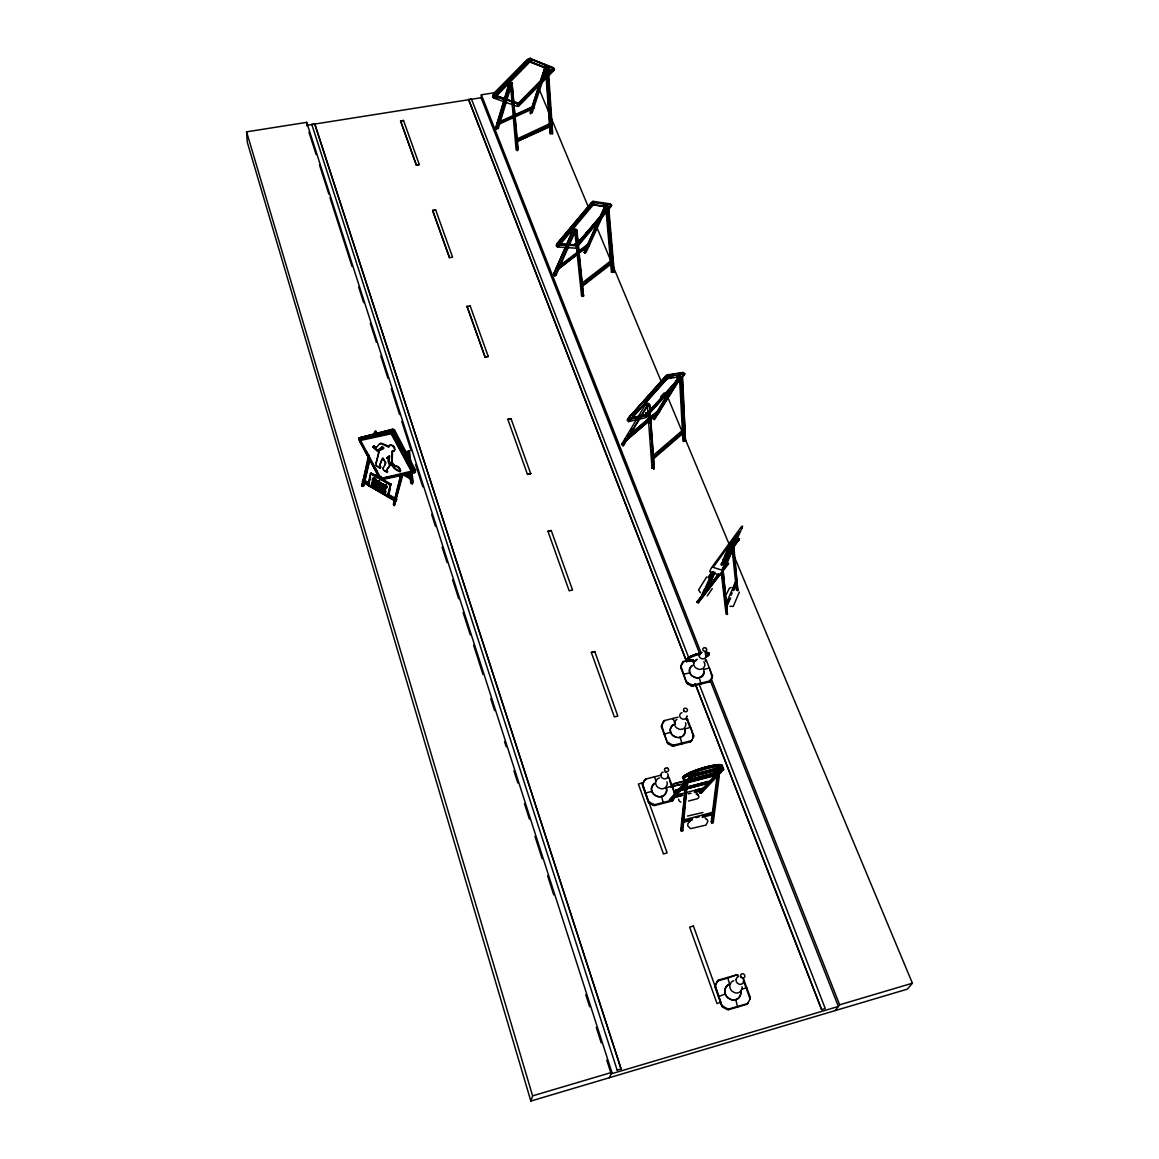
<?xml version="1.0" encoding="UTF-8"?>
<svg xmlns="http://www.w3.org/2000/svg" width="1159" height="1159" viewBox="0 0 1159 1159"><rect width="100%" height="100%" fill="white"/><g stroke="black" fill="none" stroke-linecap="round" stroke-linejoin="round"><path stroke-width="1.5" d="M374.792 481.101L375.69 481.043L374.922 480.971A1.507 1 45.1 0 1 374.415 481.043L372.995 479.493A2.883 1.912 45.1 0 1 373.256 478.725L373.951 478.551A1.536 1.014 45.1 0 1 374.937 479.015L375.849 480.217L375.719 479.493A1.492 0.985 45.1 0 0 375.197 478.797L372.981 479A2.883 1.912 45.1 0 0 372.72 479.768L374.531 481.478A2.115 1.405 45.1 0 0 375.284 481.362M375.849 480.217L375.994 479.218A1.492 0.985 45.1 0 0 375.473 478.522L373.126 478.03L372.3 480.188A1.55 1.029 45.1 0 0 372.836 481.014L374.256 481.753A2.115 1.405 45.1 0 0 375.009 481.637L375.487 481.217M386.584 486.838C381.137 487.359 386.526 482.405 386.86 487.475M388.337 460.702C390.496 462.76 396.711 473.582 400.594 470.684L398.725 467.193L396.016 465.788L395.103 466.613L391.728 462.948L392.177 451.257L394.379 450.532L392.177 451.257M395.48 466.266L392.104 462.615L392.553 450.909M380.123 467.946L379.399 465.86L381.963 459.399L379.775 465.512L380.905 466.889L380.123 467.946L377.081 466.483L375.951 464.455L378.964 451.909L372.952 446.968L378.587 452.256M412.126 471.8L391.38 433.089L360.217 439.58L359.594 441.086L380.166 478.493L411.546 472.626L413.14 469.859L392.582 432.017L361.42 438.522L360.739 439.812M413.299 470.496L412.532 471.568M381.804 484.737L382.6 483.969A1.536 1.029 44.8 0 1 383.542 484.027L384.252 485.722L382.832 484.592M383.788 485.491L383.354 484.332L382.238 485.114M400.594 121.13L403.52 120.464L419.297 164.607L416.342 165.1L400.594 121.13L403.52 120.464M416.342 165.1L400.608 120.927M419.297 164.607L416.356 164.882M380.949 484.071L379.63 482.97M432.64 210.59L435.654 209.866L452.561 257.153L449.504 257.704L432.64 210.59L435.654 209.866M390.366 445.302C393.959 444.172 395.349 453.546 394.567 447.62C394.683 444.259 387.541 445.737 390.742 444.955M449.504 257.704L432.64 210.387M382.412 485.114L383.513 486.027M688.721 657.66L471.452 99.051L468.613 99.515L686.664 661.876M481.057 98.254L481.362 94.792L495.472 92.575M485.114 357.146L467.005 306.324L485.114 357.146L488.287 356.349L485.143 356.958M470.09 305.947L466.99 306.527M680.768 829.887L685.867 783.267L687.359 782.876L682.781 830.713L681.333 831.104L680.768 829.887L682.216 829.496L682.622 825.903M681.333 831.104L685.867 783.267M683.202 820.529L683.796 815.154M684.389 809.779L684.983 804.389M685.577 799.015L686.171 793.64M686.765 788.265L687.359 782.876M384.252 485.722L383.267 484.303A1.536 1.029 44.8 0 0 382.311 484.245L382.166 484.332M702.282 817.341L712.408 814.661L711.945 812.502L683.259 820.079L683.824 821.311L692.271 819.08M711.235 821.803L717.204 775.154L718.681 774.763L719.275 775.979L713.249 822.629L711.814 823.006L711.235 821.803L712.669 821.412L713.249 822.629M712.408 814.661L711.945 812.502M711.814 823.006L717.798 776.371L717.204 775.154M713.364 816.037L713.828 812.445M714.509 807.055L714.973 803.477M715.668 798.087L716.132 794.509M716.827 789.12L717.291 785.527M717.986 780.152L718.681 774.763M507.816 419.283L511.018 418.631L507.816 419.283L527.461 474.393L530.75 473.509L527.461 474.393M386.947 472.336L386.382 470.337L389.496 466.034L386.758 469.989C389.467 474.103 383.441 471.003 382.963 468.801L385.831 462.702L382.905 458.196L385.469 463.049L384.889 465.208M368.576 484.143L369.388 485.737L386.309 495.371C389.381 496.849 391.67 485.838 388.96 484.071L372.097 474.509C367.925 473.075 380.558 475.436 380.21 478.406M381.948 484.81C384.556 487.331 382.369 486.954 382.876 484.404M387.787 495.067L390.395 485.041M390.366 485.331L390.887 484.158L387.657 496.443L390.597 484.998L384.802 481.014M739.341 592.104L733.256 606.389L729.851 606.302M721.767 565.172L724.853 562.014L726.722 557.885L725.911 557.407C716.103 569.228 723.839 565.201 725.911 557.407M547.932 531.271L551.249 530.547L547.932 531.271L569.17 590.8L572.532 590.032L551.249 530.547M388.902 446.244L381.123 443.173L379.442 443.998L380.746 443.506L388.714 447.2L389.859 445.23M390.569 484.839L370.46 473.582L368.084 485.302L387.657 496.443M368.388 484.332L371.01 473.046L378.877 477.218M369.735 480.608L370.431 477.508M371.141 486.258L372.445 481.883L375.4 483.549L374.835 484.592L372.705 483.375L374.27 486.128L372.329 485.013L374.632 487.591L371.141 486.258L372.445 481.883M372.329 485.013L372.517 485.679M372.474 484.361L372.705 483.375M374.27 486.128L374.835 485.099L372.894 483.955M374.835 484.592L375.4 483.549M374.212 487.997L374.763 486.983M380.007 486.172L378.935 489.417L379.601 486.577L380.818 486.621L379.5 490.996L377.399 485.954L376.747 488.779L375.53 488.736L376.849 484.361L378.385 486.519M375.53 488.736L376.849 484.361M376.327 489.199L377.399 485.954M379.906 490.59L380.818 486.621M381.137 491.938L382.47 487.577L385.165 489.33L385.846 491.706A3.202 2.115 44.7 0 1 385.512 492.372L384.6 493.198A2.101 1.391 44.7 0 1 383.615 493.241L381.137 491.938L382.47 487.577M368.33 456.168L361.854 486.36L369.301 456.009M361.854 486.36L369.272 455.284M382.716 489.055L382.079 491.778L382.716 489.055C385.918 489.605 384.339 494.792 381.557 491.517M369.851 458.312L363.274 486.447L362.318 485.911M369.504 461.383L363.738 486.012L362.289 485.186M387.671 493.893L396.668 499.181L396.335 500.442L395.393 501.311L362.405 481.883L363.665 479.783L369.663 483.303M378.964 451.909L375.994 463.006M374.328 434.886L374.734 433.205L376.081 433.249L374.531 432.321L375.516 430.974L376.545 434.683M591.336 652.416L594.77 651.59L591.336 652.416L614.342 716.914L617.834 716.059L594.77 651.59M393.307 504.469L400.797 474.697M393.77 504.006L401.26 474.248M393.814 505.469L401.753 473.944M394.263 505.005L401.782 475.248M402.26 474.234L394.306 505.744L402.738 475.089M407.606 455.835L408.953 450.692L406.534 451.938L407.562 453.227L408.49 452.329L406.997 451.488L407.635 456.834M395.393 501.311L396.668 499.181M406.114 455.052L407.417 452.43L405.664 454.792L407.07 454.169M406.592 452.676L406.143 454.357L406.968 454.111M406.49 454.56L406.939 452.879M509.83 81.188L508.902 82.955L509.83 81.188L509.917 83.462M509.54 83.636L510.366 81.912M375.98 447.867L373.937 445.94L375.98 447.867L379.819 443.665M376.356 447.519L376.255 446.939M495.559 128.055L509.323 82.39L510.539 82.811L509.337 81.405M496.095 127.794L509.352 83.839M736.037 979.442L736.849 977.689A3.97 3.622 45.9 0 1 738.471 976.66M498.153 123.434L500.195 116.668M503.267 106.527L504.802 101.456M496.632 129.46L510.438 83.839L512.017 83.1L518.203 149.569M500.195 119.565L502.745 111.119M503.774 107.744L509.931 87.447M731.097 595.19L732.198 592.915M498.167 128.721L512.017 83.1L510.424 82.868M399.956 471.858L400.594 470.684M530.576 113.828L545.57 68.019L547.12 67.294L546.019 65.86L544.542 67.874L544.962 65.382L546.034 66.831L533.256 105.875M544.542 67.874L544.962 65.382M545.44 68.424L546.034 66.831L544.484 65.599M533.546 108.511L532.503 107.092L497.704 123.506L497.182 122.782L498.109 124.593L533.546 108.511L533.922 107.41L498.457 123.506L498.109 124.593M530.04 113.133L545.02 67.309L546.034 66.831L545.382 66.15L530.489 111.974M531.01 111.728L545.454 67.555M388.424 495.733L387.425 496.414L388.019 495.994M532.068 113.118L546.57 68.989M734.516 557.117L912.408 983.223L907.323 989.149L530.851 1101.05L532.604 1095.863L246.592 131.836L306.686 122.361L611.88 1072.35L609.388 1077.711M705.367 659.384A1.985 1.724 21.9 0 1 706.382 660.471L712.365 675.625A2.955 2.579 22.7 0 1 712.307 677.073L710.264 681.188A1.999 1.753 22.9 0 1 709.163 682.014L692.85 686.027A2.955 2.593 22.2 0 1 691.242 685.824L687.664 683.998A1.999 1.753 21.9 0 1 686.65 682.912L680.768 667.671A2.941 2.579 21.1 0 1 680.855 666.237L682.883 662.137A1.985 1.738 21 0 1 683.998 661.325L688.881 660.137M680.768 667.671L681.13 666.642A2.941 2.579 21 0 1 681.202 665.208M680.855 666.237L682.883 662.137M686.215 719.391L686.577 718.406A2.028 1.796 23.5 0 1 687.606 719.522L693.604 735.255A3.013 2.68 24.5 0 1 693.531 736.762L691.459 740.949A2.043 1.811 24.7 0 1 690.329 741.818L673.669 746.034A3.013 2.695 23.9 0 1 672.032 745.845L668.395 743.962A2.043 1.825 23.7 0 1 667.367 742.832L661.485 727.012A2.999 2.68 22.6 0 1 661.572 725.52L663.643 721.347A2.028 1.811 22.4 0 1 664.773 720.492L678.044 717.175M641.927 783.078L638.377 784.006L663.455 853.995L667.12 852.879L641.97 782.933M661.485 727.012L661.818 726.027A2.999 2.68 22.5 0 1 661.905 724.534M683.636 662.354L683.998 661.325M661.572 725.52L663.643 721.347M674.828 796.769L673.075 800.13A2.086 1.898 27.2 0 1 671.916 801.043L654.864 805.491A3.086 2.811 26.4 0 1 653.183 805.288L649.489 803.346A2.086 1.898 26 0 1 648.446 802.158L642.535 785.715A3.057 2.782 24.6 0 1 642.637 784.165L644.752 779.891A2.072 1.883 24.4 0 1 645.911 779.007L661.181 775.081M664.773 720.492L664.44 721.477A2.028 1.811 22.4 0 0 663.296 722.332M642.535 785.715L642.854 784.773A3.071 2.782 24.6 0 1 642.955 783.223M642.637 784.165L644.752 779.891M645.911 779.007L645.592 779.949A2.072 1.883 24.4 0 0 644.418 780.847M686.736 716.769L685.969 718.247A3.564 3.158 23.1 0 1 682.622 719.073L680.956 718.203A3.709 3.289 23.1 0 1 679.739 715.002L680.521 713.524A3.564 3.158 23.1 0 1 682.028 712.684M667.975 776.342L667.164 777.892A3.636 3.289 25.2 0 1 663.745 778.776L662.05 777.863A3.796 3.434 25.2 0 1 660.833 774.531L661.63 772.995A3.636 3.289 25.2 0 1 663.18 772.111M380.876 484.274L380.297 482.622A1.521 1.014 44.9 0 0 379.428 482.535L379.036 484.505L381.325 484.708M683.694 675.248L684.056 674.219L689.88 672.799M664.411 734.878L664.744 733.893L670.699 732.401M645.462 793.901L645.795 792.959L651.88 791.38L651.546 792.321M672.742 719.406L673.104 718.406L675.204 724.013M686.65 682.912L681.13 666.642M687.664 683.998L688.026 682.984A1.999 1.753 21.9 0 1 687.012 681.883M667.367 742.832L661.818 726.027M668.395 743.962L668.743 742.991A2.043 1.825 23.6 0 1 667.714 741.847M648.446 802.158L642.854 784.773M691.242 685.824L691.604 684.81A2.97 2.593 22.1 0 0 693.212 684.998L709.554 680.999A1.999 1.753 22.8 0 0 710.655 680.159L710.264 681.188M649.489 803.346L649.822 802.405A2.086 1.898 26 0 1 648.779 801.231M692.85 686.027L693.212 684.998M672.032 745.845L672.379 744.86A3.013 2.695 23.9 0 0 674.016 745.063L690.706 740.847A2.043 1.811 24.7 0 0 691.836 739.978L691.459 740.949M673.669 746.034L674.016 745.063M698.863 678.566L699.239 677.551L700.992 684.027M653.183 805.288L653.531 804.36A3.086 2.811 26.3 0 0 655.197 804.563L672.278 800.101A2.086 1.898 27.2 0 0 673.437 799.203L673.075 800.13M706.005 661.499L706.382 660.471M654.864 805.491L655.197 804.563M687.244 720.521L687.606 719.522M681.985 743.933L680.217 737.298M663.368 803.259L661.572 796.45M709.163 682.014L709.554 680.999M712.307 677.073L711.916 678.087A2.955 2.579 22.8 0 0 711.974 676.653L712.365 675.625M690.329 741.818L690.706 740.847M693.531 736.762L693.154 737.732A3.013 2.68 24.6 0 0 693.227 736.24L693.604 735.255M671.916 801.043L672.278 800.101M573.43 227.772L572.372 229.569L573.43 227.772L573.531 229.96L572.807 229.25M573.198 230.206L574.154 228.482M722.535 563.781L725.157 558.595L725.969 559.073L722.665 564.607M721.941 562.781L721.506 564.245L722.752 563.187M722.115 564.23L723.622 560.811L726.722 557.885M727.432 614.429L723.259 572.401L721.854 572.039L721.347 573.183L726.07 614.067L727.432 614.429L723.259 572.401M737.834 590.583L733.517 549.352L732.111 549.004L736.472 590.221L737.834 590.583L734.009 548.221L732.618 547.859M575.386 231.119L556.19 274.871L554.842 275.929L553.437 274.582L573.241 229.192L574.545 229.439L573.821 228.729M553.437 274.582L573.719 228.816M554.842 275.929L574.705 230.598L576.11 229.511L576.878 229.902L583.513 296.182L581.557 295.762L574.705 230.598L573.241 229.192M729.779 598.652L726.983 605.041L725.606 604.679M733.285 590.655L736.791 582.658L735.429 582.296L726.316 603.071M730.576 597.885L727.084 605.867L725.708 605.505M734.082 589.888L736.791 582.658M732.72 589.525L735.429 582.296M604.563 204.506L603.897 205.998L605.331 207.389L604.187 207.012L603.477 206.302L604.563 204.506L605.998 205.896L588.815 243.549M604.187 207.012L605.186 205.273L604.143 204.81M605.23 207.461L605.737 204.853L607.186 206.23L605.824 207.287L584.918 253.082L584.223 252.416L605.737 204.853M729.996 547.729L728.301 551.51L729.127 552.003L730.807 548.221L729.083 548.598L728.634 547.294L731.735 544.339L732.546 544.817L729.083 548.584M728.663 553.538L728.214 552.235L725.114 555.175L723.158 559.536C725.896 560.826 725.491 553.886 728.663 553.538L728.214 552.235M729.127 552.003L731.575 547.019L730.75 546.541L728.301 551.51M732.821 544.237L732.14 543.397L730.851 544.629L730.04 544.151L731.329 542.919L732.821 544.237L733.256 543.252L731.88 542.151L734.661 537.805L735.472 538.283L732.691 542.629M727.504 557.899L724.621 564.361L725.954 565.07L737.472 539.196L736.153 538.5L735.646 539.152L736.965 539.862M728.953 554.668L736.153 538.5M726.171 564.1L736.24 541.47M722.318 569.562L727.258 562.723L728.576 563.433L698.182 602.839L696.907 602.158L718.421 574.082M734.357 543.73L738.08 538.413L739.384 539.109L733.517 547.207M733.517 549.352L734.009 548.221M708.83 585.686L714.524 572.981M713.234 572.3L706.106 588.178L707.396 588.873L715.002 572.358M726.389 554.61L725.577 554.132L727.664 549.482L732.546 544.817M730.04 544.151L734.661 537.805M724.636 558.566L729.025 552.727M728.518 550.395L727.707 549.902L728.678 548.989L727.084 552.539L729.446 547.772L728.634 547.294M730.851 544.629L735.472 538.283M728.272 548.106L731.735 544.339M731.995 543.745L731.88 542.151M725.983 556.088L725.172 555.596L730.807 548.221M698.182 602.839L719.725 574.777M704.469 589.279L701.615 595.639L702.905 596.32M709.467 578.167L711.612 573.401M706.106 588.178L713.712 571.677M704.078 594.132L706.932 587.772M711.206 578.225L713.35 573.459L712.075 572.792L702.093 595.031L703.368 595.712M584.223 252.416L605.259 205.215M585.092 251.735L587.323 246.824M606.447 207.867L586.237 252.039L584.918 253.082M588.815 244.245L557.059 268.613L556.363 267.903L557.58 269.67L589.496 244.94L557.58 269.67M737.805 975.892L738.254 975.11A3.332 3.042 45.7 0 0 736.501 974.907L718.667 980.036A2.26 2.072 46 0 0 717.464 981.065L715.219 985.628A3.332 3.071 46.5 0 0 715.146 987.381L721.825 1005.954A2.275 2.086 48.5 0 0 722.955 1007.272L726.939 1009.446A3.361 3.086 48.6 0 0 728.707 1009.648L746.642 1004.404A2.275 2.072 48.1 0 0 747.859 1003.361L750.105 998.783A3.361 3.071 47.6 0 0 750.148 997.015L743.339 978.544M311.757 124.535L314.726 123.839L621.137 1068.96L617.24 1070.119M715.219 985.628L717.464 981.065M579.906 251.402L588.482 244.94L587.787 244.259L588.989 245.998M386.411 487.186C387.787 485.36 384.208 485.896 384.469 487.664M693.314 926.07L689.634 927.099L717.015 1003.52L720.84 1002.303L693.386 925.94M628.902 417.877L630.293 418.182M726.505 594.074L729.388 588.178L731.17 587.555M376.646 481.593C379.993 479.623 373.415 482.608 376.632 481.738M375.473 482.55L376.849 480.275M377.211 483.535L378.587 481.275M377.675 483.81L379.022 480.507L378.993 481.434M375.907 482.796L376.921 481.318M385.411 485.969L386.28 484.636M384.006 487.403L385.817 484.375M385.744 488.388L386.686 486.91M386.208 488.649L387.338 486.548L385.701 485.693M709.366 583.832L708.598 585.15M717.03 981.832A2.246 2.072 46.1 0 1 718.232 980.804L718.667 980.036M715.146 987.381L715.581 986.613A3.332 3.071 46.4 0 1 715.654 984.86M712.278 588.555L707.251 595.943M718.464 996.61L725.302 994.002M644.737 403.781L645.954 402.086L646.403 405.244L644.737 403.781L645.954 402.086M736.501 974.907L728.663 977.805M721.825 1005.954L715.581 986.613M722.955 1007.272L723.404 1006.534A2.275 2.101 48.4 0 1 722.274 1005.201M647.91 405.447L623.107 445.795L621.601 444.332L646.273 403.245L647.171 403.926L646.736 402.854M623.73 443.144L625.527 440.13M627.323 437.117L629.12 434.103M630.931 431.8L632.742 428.787M638.131 419.746L640.826 415.226M623.107 445.795L647.374 405.201L649.663 404.419L654.212 467.381L653.299 468.193L654.125 468.671L652.01 468.135L647.374 405.201L646.273 403.245M679.667 376.834L653.517 418.863L654.255 419.587L681.043 377.081L679.464 375.574L678.855 378.182L676.986 376.936L678.218 375.226L679.768 376.747L657.225 413.488M676.986 376.936L678.218 375.226M726.939 1009.446L727.388 1008.692A3.376 3.086 48.5 0 0 729.156 1008.909L747.12 1003.651A2.275 2.086 48 0 0 748.323 1002.607L747.859 1003.361M677.754 377.689L678.899 376.067L677.783 375.588M728.707 1009.648L729.156 1008.909M656.472 412.763L678.986 375.994M655.994 413.893L678.522 377.11M394.002 450.88L394.842 449.764M381.166 483.998L379.978 484.766L379.167 483.607A2.318 1.536 44.9 0 1 379.457 483.086L381.268 483.462L380.572 485.186M679.16 380.138L654.255 419.587M737.66 1007.026L735.704 999.637M750.105 998.783L749.627 999.536A3.361 3.071 47.7 0 0 749.67 997.769L750.148 997.015M746.642 1004.404L747.12 1003.651M627.033 439.275L624.962 438.682L626.454 440.203L659.572 412.024L658.834 411.286L627.656 437.378M659.572 412.024L626.454 440.203M629.062 417.588L629.945 416.805M558.16 242.839L562.55 238.319M683.361 735.617L684.969 732.517A7.722 6.882 23.5 0 0 684.636 728.939L690.605 727.388L693.227 736.24M376.023 431.264L376.009 433.147M382.296 484.172L382.079 486.287L384.18 486.157M695.183 683.824L821.572 1009.634L825.251 1008.533L699.283 684.491M712.336 571.822L708.048 577.385L709.308 578.066M708.627 577.11L712.915 571.546M732.952 547.454L739.384 539.109M835.175 1010.59L839.652 1004.795L912.408 983.223M381.601 459.746L382.905 458.196M696.907 602.158L719 573.806M721.941 571.938L728.576 563.433M381.05 484.984L381.702 483.622L380.5 482.318A1.521 1.014 44.9 0 0 379.703 482.26L378.993 483.68L380.847 484.911M529.46 58.921L526.968 60.022L494.299 92.807L493.835 94.647M558.479 242.405L586.005 210.272M559.145 242.318L559.565 243.071M556.552 244.346L591.655 202.463L556.552 244.346L559.102 245.766L593.93 203.941L593.205 203.245L557.537 245.042L556.813 244.346M558.001 245.737L592.886 203.839L593.93 203.941M580.022 240.261L582.296 237.552M585.701 233.481L587.961 230.771M580.268 240.275L582.528 237.566M585.932 233.495L588.192 230.786M577.675 243.622L606.056 209.707M577.327 244.998L601.144 216.545M577.24 245.665L599.956 218.529M602.231 215.82L610.17 206.316L611.17 206.403L600.956 218.602M578.269 245.694L598.681 221.311M629.482 417.023L646.997 398.174M557.247 245.751L556.074 245.592L557.508 246.983L559.493 244.636L575.936 245.78M593.22 202.55L592.944 201.304L610.213 203.854L611.648 205.215L609.677 207.533L591.669 204.39M591.698 205.737L594.408 202.695L611.648 205.215M610.213 203.854L606.302 203.883M588.149 207.49L590.424 204.81M565.838 234.205L568.098 231.539M577.168 220.862L586.367 210.301M588.511 207.519L590.786 204.853M584.527 213.705L587.932 209.707M561.072 241.753L565.606 236.422M584.889 213.749L588.294 209.736M577.863 242.666L600.869 215.748M603.173 213.053L606.621 209.011M578.225 242.695L601.217 215.777M683.709 783.701L670.974 786.7L673.495 783.759L687.229 780.181M671.061 786.975L673.582 784.035L686.302 780.746M629.67 416.805L654.98 389.033M675.813 790.076L708.83 781.209L709.322 782.702L676.291 791.568L675.813 790.076L679.261 789.178M717.841 773.618L717.349 772.097L683.723 781.094L684.216 782.615L716.088 774.067M688.258 775.965L722.216 766.896L722.723 768.417L688.736 777.501L688.258 775.965L722.216 766.896M627.671 418.964L665.585 376.197L667.367 376.776L668.163 377.53L630.264 420.224L627.671 418.964L665.817 376.153M645.273 400.971L647.649 398.29M652.387 392.944L655.936 388.946M633.031 415.458L636.595 411.445M629.221 420.485L668.163 377.53M690.025 776.501L669.467 799.696L669.931 801.173L671.365 800.797L692.024 777.66L691.532 776.11L690.025 776.501L690.518 778.051L669.931 801.173M650.358 409.634L653.922 405.621M645.592 415.922L678.986 378.428M651.112 410.373L672.553 386.295M672.597 387.193L646.345 416.661L669.96 391.003M676.175 383.18L678.566 380.5M680.941 377.82L684.259 374.951L674.726 385.657M670.902 799.319L675.494 794.161M678.928 790.293L684.665 783.846M667.468 376.211L667.178 374.879L683.317 372.387L684.853 373.879L682.723 376.255L666.57 378.863L665.773 378.095M628.613 421.615L630.757 419.21L647.881 415.357L645.795 417.689L628.613 421.615L627.062 420.094L628.337 420.297M690.735 820.5L687.866 823.701L687.78 825.889L690.532 828.671L706.019 825.078L707.917 821.253L706.918 819.312M666.57 378.863L668.757 376.414L684.853 373.879M375.197 480.695L374.647 481.202A1.521 1 45.1 0 1 374.125 481.318L373.126 480.753A1.55 1.029 45.1 0 1 372.575 479.913C371.459 477.146 376.501 478.073 375.371 480M659.616 383.643L664.715 378.254M650.431 394.103L655.313 388.96M659.949 383.571L664.831 378.428M661.789 383.281L665.353 379.326M649.04 397.696L665.701 379.268M660.644 396.827L664.252 392.858M675.9 381.731L646.403 414.183L632.452 417.805M676.219 381.659L647.171 413.705L645.911 413.328M389.134 466.382L390.076 465.425L388.816 461.948M695.574 790.409C707.178 785.628 703.948 792.075 694.371 792.321M699.688 791.829L721.68 768.33L723.173 767.939L723.665 769.475L701.572 792.915L700.152 793.292L699.688 791.829L701.108 791.452L701.572 792.915M709.685 782.311L715.813 775.777M719.493 771.865L723.173 767.939M700.152 793.292L722.173 769.866L723.665 769.475M590.612 204.592L591.568 203.897M576.617 244.114L575.704 244.81L575.154 243.97M706.7 576.892L698.544 589.96L700.5 592.698M372.952 446.968L374.314 445.607M528.562 58.732L531.039 60.688L495.415 97.168L493.995 96.719L492.923 95.284L528.562 58.732L530.489 59.964M492.923 95.284L528.881 58.848M384.86 493.024L385.31 492.474A3.231 2.13 44.7 0 0 385.469 491.662L384.745 489.735L382.05 487.982M529.431 59.573L493.777 96.096L493.241 95.386M493.995 96.719L529.663 60.181M496.11 95.197L498.558 92.677M509.612 81.362L512.075 78.841M515.755 75.074L526.809 63.745M551.003 70.337L517.262 104.585L517.798 105.281L519.145 105.715L554.103 70.25L553.031 68.859M517.798 105.281L552.785 69.772L554.103 70.25M554.451 69.004L531.373 59.384L529.301 61.47L552.423 71.032L554.451 69.004L553.365 67.613L529.793 58.428L530.344 59.138L528.75 60.746L545.281 67.584M493.647 98.008L495.675 95.98L519.464 104.513L517.479 106.483L493.647 98.008L492.575 96.574L493.575 96.834M498.573 89.214L526.215 61.485M515.712 74.364L518.218 71.844M509.917 80.855L521.231 69.526M525.013 65.744L528.779 61.963M386.773 495.559L387.526 495.125M387.222 495.559L388.178 494.603M384.237 492.111L385.063 490.779L384.136 489.214M389.743 484.853L390.887 484.158M389.815 485.013L390.699 483.955L383.252 479.71M389.888 485.172L390.829 484.085M519.377 103.035L546.353 76.262M548.917 73.712L551.496 71.163M379.007 490.069L376.979 486.374M591.742 205.259L592.582 204.506M575.009 244.042L576.066 245.027L575.907 243.709M378.37 487.953L378.167 487.461A9.098 6.027 44.8 0 1 377.979 486.954L377.906 485.288M378.08 485.722L377.182 486.838M378.327 486.374L378.399 486.548A9.098 6.027 44.8 0 0 378.587 487.041L378.573 488.504M376.791 481.478L378.312 481.144L377.037 480.927M379.022 480.507L378.79 481.811L378.805 480.898M377.762 484.882L377.486 485.693M368.417 485.621L369.315 484.766M369.113 485.505L369.547 485.838M367.968 485.07L369.04 483.709L368.2 485.447M368.084 485.302L369.04 484.143M368.272 485.52L369.228 484.621M370.416 473.698L371.271 472.988M405.172 455.777L413.763 470.829M393.683 430.655L414.299 471.467L393.683 430.655L392.191 430.974L402.738 451.126M414.618 471.771L414.415 472.756L415.371 471.829L414.154 469.569L414.618 471.771L411.126 472.51M414.299 471.467L415.704 470.467L394.611 430.119L392.191 430.974M729.504 548.989L731.575 547.019M381.47 478.812L381.268 479.768L382.224 478.87M723.158 559.536L724.389 559.638M725.157 558.595L722.839 560.782L723.651 561.26L725.969 559.073M359.696 438.363L358.696 439.247L379.717 478.841L411.3 471.206L391.206 433.785L360.579 440.434L380.746 477.972M379.717 478.841L382.079 478.03M411.88 470.742L413.039 469.641M410.923 471.843L413.14 469.859M412.053 471.177L413.227 470.076M412.111 471.394L413.27 470.293M411.373 472.669L413.256 470.887M400.217 471.032L399.985 468.816M394.074 468.077L400.333 471.51M395.654 466.135L397.204 466.382M396.842 466.729L398.725 467.193M379.283 477.638L380.456 476.552M379.428 477.841L380.601 476.755M379.587 478.03L381.137 476.407M379.775 478.203L381.311 476.595M379.964 478.363L381.137 477.276M387.642 471.554L384.339 470.67M380.587 478.696L381.76 477.609M380.789 478.754L382.166 477.711M381.181 478.797L382.542 477.696M393.553 467.251L389.612 461.905M591.09 204.535L604.737 206.374M374.603 432.423L373.241 435.697M390.076 465.425L389.801 464.426M389.178 460.239L389.482 455.922L386.802 458.022L389.178 460.239L389.482 455.922M383.136 467.599L382.963 468.801M359.015 437.943L393.046 429.178L359.015 437.943L392.843 430.148L394.292 431.467M393.191 431.105L394.611 430.119M377.081 466.483L376.038 465.483M379.239 467.7L380.5 467.613M383.368 448.504L383.542 447.533L381.977 446.867L378.124 449.88L379.036 450.735L383.368 448.504L381.977 446.867M378.124 449.88L379.413 450.387L383.745 448.171M361.55 437.972L358.696 439.247M361.246 439.304L359.304 438.45M390.54 432.8L391.728 431.713M390.742 432.829L392.148 431.814M391.177 432.973L392.365 431.901M391.38 433.089L392.582 432.017M391.597 433.22L392.785 432.148M391.785 433.379L392.988 432.307M391.974 433.567L393.162 432.495M392.148 433.756L393.336 432.684M392.293 433.973L393.481 432.887M392.423 434.176L393.611 433.104M390.148 432.814L391.525 431.713M362.405 481.883L363.361 481.028M652.01 468.135L654.212 467.381M685.491 441.275L682.637 377.646L680.941 376.718L679.536 377.95L682.97 441.144L684.679 440.811L681.304 377.602L682.158 378.066L685.491 441.275L684.679 440.811M395.103 466.613L396.016 465.788M359.594 440.101L361.42 438.522M359.536 440.275L360.739 439.218M373.662 434.002L374.632 433.133L374.096 434.263M621.601 444.332L622.832 444.65M653.517 418.863L654.4 418.08M649.663 404.419L648.707 405.244L649.562 405.722L654.125 468.671M683.781 441.608L680.376 378.413L681.304 377.602M653.647 469.105L649.562 405.722M575.183 244.172L576.269 244.853M657.863 453.155L668.453 444.071M671.104 441.796L677.725 436.103M680.376 433.828L684.346 430.424L685.157 430.873L653.328 457.675M653.241 457.834L685.114 430.366L683.491 429.438L653.024 455.588M652.734 459.442L684.476 432.162L684.346 430.424M665.469 377.269L666.628 376.487M630.583 433.828L657.704 411.155L631.742 433.017M629.974 435.726L658.442 411.909M581.557 295.762L583.643 295.081M613.068 271.887L611.445 272.191L612.763 271.134L614.27 271.916L613.068 271.887L607.403 206.621L608.171 206.997L613.821 272.278M665.817 377.211L667.613 377.457M591.293 204.346L592.22 205.23M605.998 205.896L605.099 206.592L605.824 207.287M611.445 272.191L605.737 206.925L607.099 205.867L608.634 206.635L614.27 271.916M576.878 229.902L575.965 230.612L583.513 296.182M612.198 272.582L606.505 207.316L607.403 206.621M583.049 296.559L576.733 231.003M581.137 286.316L580.847 283.984L611.561 260.253L613.039 261.007L582.398 285.302L581.659 284.911M585.846 281.68L598.392 271.959M601.188 269.801L612.358 261.166L613.097 261.543M582.398 285.302L613.039 261.007M581.876 286.708L612.546 262.963L612.358 261.166M386.802 458.022L389.105 456.269M560.478 265.049L587.787 244.259M561.347 265.382L577.052 253.546M518.754 103.557L517.45 104.151M529.098 61.688L544.744 67.396M695.965 817.66L698.978 816.979M592.408 205.071L591.785 204.201M645.288 415.284L646.722 413.893L645.795 413.183M412.184 470.728L412.445 470.003M550.061 133.633L545.498 67.642L547.048 66.918L548.221 67.715L552.698 133.705M517.233 150.728L511.554 83.999L512.597 83.506M545.498 67.642L547.685 67.961L552.191 133.966M517.624 141.239L547.656 127.186M551.727 124.056L550.612 123.274L515.798 139.544L516.045 141.977L551.365 126.099L551.771 124.621L516.407 140.5L551.771 124.621M500.413 121.318L532.633 106.715M499.312 122.767L512.206 116.929M515.436 115.465L533.154 107.425M543.991 67.15L545.556 68.381M688.026 793.828L691.039 793.307M532.604 1095.863L611.88 1072.35M741.977 989.163L746.744 987.772L746.28 988.54L743.441 980.847M718.232 980.804L727.186 978.239M705.078 815.226L711.814 813.444M702.397 816.4L712.524 813.719M692.155 820.021L683.723 822.253L683.158 821.021M684.172 793.089L674.118 795.711L674.581 797.204L682.97 795.016M687.533 792.22L702.615 788.294M675.465 795.639L680.492 794.335M694.705 791.959L703.093 789.772M682.637 795.378L674.263 797.566L673.799 796.074M629.482 419.457L627.903 418.906M692.097 776.631L720.666 769.257M690.518 778.051L692.024 777.66M690.735 779.283L719.391 771.894M714.755 773.386L719.478 772.155M685.969 782.166L715.726 774.458M670.974 786.7L680.55 784.513M686.78 782.615L715.031 775.299M686.867 782.89L715.117 775.559M686.447 784.498L687.939 784.107M717.798 776.371L719.275 775.979M682.694 788.279L706.773 782.035M679.725 790.67L707.251 783.527M635.06 417.834L638.435 416.994M703.585 669.467L709.38 668.048L711.974 676.653M359.797 438.001L392.843 430.148M390.322 432.742L393.799 431.916M687.475 816.066L702.948 812.517M631.698 418.066L647.128 414.618M383.209 478.435L391.93 476.595M395.422 475.842L404.143 474.002M380.992 479.261L415.371 471.829M381.268 479.768L414.415 472.756M727.635 977.457L729.634 984.107A8.475 7.765 47 0 0 724.839 992.307L725.418 994.408A8.475 7.765 47 0 0 734.053 999.956L736.095 999.551A8.475 7.765 47 0 0 740.862 991.307M688.518 801.028L697.646 798.681L698.978 797.117L698.196 794.581L696.081 793.625L697.776 795.175L696.878 794.234M413.285 471.293L414.777 471.003M670.003 377.733L673.205 377.124M678.681 737.559L680.579 737.24M306.758 125.317L481.101 97.747L700.094 654.748M666.671 375.444L674.755 374.183M677.986 373.691L682.825 372.937M391.785 432.582L392.611 432.858M380.572 484.491L379.442 483.346A2.318 1.536 44.9 0 1 379.746 482.81M557.537 245.042L558.377 245.071M559.594 243.955L575.661 244.81M560.666 244.882L566.027 245.157M557.508 246.983L575.661 248.171M560.405 244.056L576.878 245.215M600.319 205.621L605.505 206.36M592.481 201.84L595.943 202.347M599.391 202.854L602.854 203.376M384.18 492.111L382.499 491.373M721.347 573.183L722.738 573.56M735.516 583.122L736.878 583.484M383.035 492.329L384.035 492.821A2.101 1.391 44.7 0 0 385.02 492.778M495.864 95.632L504.252 98.631M507.613 99.819L518.58 103.122L551.38 70.134M498.486 97.559L503.528 99.355M492.575 96.574L497.675 98.399M496.834 95.878L518.928 103.817M676.407 737.37L672.93 735.545A7.722 6.882 23.6 0 1 670.424 728.837L672.046 725.766A7.403 6.592 23.5 0 1 673.466 724.679M665.049 772.111L665.947 772.459M740.442 976.646L742.267 977.645A4.143 3.781 45.9 0 1 742.962 978.457M548.019 68.729L551.293 70.047M548.584 68.96L551.887 70.322M531.445 59.109L552.901 68.062M605.737 206.925L606.505 207.316M688.026 682.984L691.604 684.81M574.705 230.598L576.255 231.38M612.546 262.963L611.561 260.253M668.743 742.991L672.379 744.86M649.822 802.405L653.531 804.36M737.559 539.558L738.877 540.253M726.736 563.882L728.069 564.592M706.584 587.57L707.874 588.25M697.414 601.028L698.689 601.709M580.847 283.984L582.325 284.781M723.404 1006.534L727.388 1008.692M679.536 377.95L680.376 378.413M647.374 405.201L649.069 406.157M372.025 482.289L375.255 484.172M376.429 484.781L377.385 485.433M379.601 486.577L380.413 487.041M684.476 432.162L683.491 429.438M371.561 485.838L374.632 487.591M375.936 488.33L376.747 488.779M377.617 489.721L380.659 491.459M386.135 495.009L368.533 484.868M363.187 480.203L369.185 483.738M387.193 494.328L396.19 499.63M362.984 481.028L368.982 484.563M379.486 490.735L382.484 492.503M385.483 494.27L395.987 500.442M362.506 481.463L395.509 500.876M405.94 473.524L410.532 476.233M405.969 473.77L410.561 476.479M405.491 474.437L411.604 478.044M404.955 474.842L411.083 478.464L411.242 479.536L403.607 475.031M731.691 542.108L733.256 543.252M731.329 542.919L732.14 543.397M730.402 543.339L731.213 543.817M731.372 545.15L732.184 545.628M727.664 549.482L728.475 549.974M728.707 551.133L729.518 551.626M727.49 552.148L728.316 552.64M725.114 555.175L725.925 555.654M722.81 560.319L723.622 560.811M734.212 538.79L735.023 539.268M680.927 802.158L679.131 801.043L678.609 799.188M511.554 83.999L509.323 82.39M515.798 139.544L516.957 140.905M387.178 457.675L389.554 459.891M592.944 201.304L594.408 202.695M591.423 202.448L592.886 203.839M576.11 229.511L573.01 228.091M591.307 204.549L592.104 205.317M678.841 377.544L679.623 378.298M556.19 274.871L553.886 274.205M667.178 374.879L668.757 376.414M648.808 403.94L648.026 403.187L647.07 403.998L645.52 402.448M575.443 243.767L576.487 244.65M665.585 376.197L667.178 377.733M623.745 443.839L624.498 444.578M666.526 376.704L667.512 377.486M666.382 376.791L667.236 377.631M646.345 412.894L647.171 413.705M646.012 412.966L646.954 413.922M677.407 376.574L678.957 378.095M645.186 403.404L645.969 404.187M705.194 818.008L706.425 819.427M398.348 467.526L399.609 469.163M530.271 57.95L531.373 59.384M518.087 104.324L519.145 105.715M494.299 92.807L495.574 94.531M494.111 92.995L495.4 94.734M393.915 466.903L394.451 467.729M378.805 489.069L378.863 487.722M394.611 436.436L402.216 450.735M404.752 455.487L411.503 468.193M359.623 438.71L361.304 441.883M366.345 451.387L368.026 454.545M375.588 468.801L377.269 471.974M359.131 439.16L363.332 447.084M365.013 450.243L380.152 478.754M393.64 431.018L414.748 471.38M682.216 829.496L682.781 830.713M537.79 85.896L548.946 112.626M551.047 117.639L588.019 206.201M594.987 222.919L611.039 261.355M612.43 264.687L661.267 381.659M666.15 393.365L682.187 431.785M685.679 440.145L729.634 545.425M731.72 550.438L733.125 553.77M481.362 94.792L701.238 653.241M711.177 678.479L839.652 1004.795M710.018 679.985L838.377 1006.447L611.17 1073.871L606.751 1060.108M387.961 461.05L389.424 464.759M692.662 660.702L693.719 663.397M468.613 99.515L686.736 661.717M695.241 683.665L821.659 1009.518M687.838 722.086L689.634 726.809M675.277 794.277L669.25 777.921A2.072 1.869 25.6 0 0 668.207 776.762M669.496 780.5L671.307 785.411M674.321 793.582L672.263 786.106L666.208 787.671A7.881 7.171 25.8 0 1 666.483 791.452L664.817 794.683A7.562 6.867 25.8 0 1 657.689 796.537L654.154 794.654A7.881 7.157 25.8 0 1 651.633 787.671L653.314 784.455A7.562 6.867 25.8 0 1 654.777 783.325M746.845 990.076L749.67 997.769M654.429 776.82L656.023 781.18M511.018 418.631L530.721 473.698M470.105 305.744L488.258 356.537M721.84 767.287L722.347 768.823M721.68 768.33L722.173 769.866M621.094 1069.076L314.726 123.839M311.757 124.317L617.196 1070.235M702.267 788.656L702.745 790.134M308.975 132.213L316.161 154.582M319.464 164.911L328.866 194.176M329.967 197.624L352.061 266.483M358.696 287.142L363.665 302.629M370.3 323.289L376.371 342.238M380.789 356.001L387.975 378.385M391.293 388.714L399.58 414.531M401.782 421.427L411.184 450.692M415.603 464.455L422.789 486.838M431.626 514.379L435.494 526.432M442.115 547.091L447.084 562.579M452.618 579.804L458.689 598.739M463.107 612.517L470.293 634.886M473.611 645.215L482.999 674.48M490.735 698.587L494.603 710.641M504.542 741.63L506.208 746.787M513.944 770.894L517.812 782.933M524.433 803.593L529.402 819.094M534.936 836.305L542.122 858.689M547.642 875.9L553.712 894.835M585.759 994.683L589.627 1006.736M596.262 1027.396L601.231 1042.883M688.605 775.574L689.083 777.109M684.071 780.702L684.549 782.238M676.146 789.699L676.61 791.206M530.851 1101.05L247.287 142.282L246.592 131.836M684.607 728.547L685.114 730.315A7.606 6.766 23.5 0 1 679.638 737.457A7.606 6.766 23.5 0 1 670.8 732.734L670.293 730.967A7.606 6.766 23.5 0 1 673.162 724.839M666.121 787.323L666.628 789.163A7.765 7.055 25.8 0 1 661.948 796.378L660.022 796.726A7.765 7.055 25.8 0 1 651.981 791.742L651.474 789.887A7.765 7.055 25.8 0 1 654.444 783.498M412.053 477.131L412.503 480.956M409.547 472.843L410.822 483.52M408.49 452.329L409.33 459.442M410.793 471.887L412.271 484.332M410.228 473.959L410.866 479.29M409.475 450.967L410.721 461.659M411.967 472.336L413.212 483.013M408.953 450.692L409.373 454.241M409.793 457.805L410.214 461.369M721.854 572.039L722.68 579.152M723.086 582.702L723.694 588.033M724.317 593.365L724.926 598.696M725.534 604.042L726.157 609.373M733.575 556.827L734.14 562.202M734.893 569.388L735.458 574.763M735.835 578.355L736.211 581.934M576.516 235.9L577.066 241.188M577.805 248.229L578.167 251.749M578.906 258.79L579.457 264.078M580.007 269.366L580.558 274.654M581.296 281.695L581.659 285.215M582.398 292.271L582.76 295.791M516.407 140.5L516.595 142.369M651.706 456.718L651.923 458.964M510.438 83.839L516.103 149.902M512.017 83.1L517.769 150.482M649.634 417.834L650.025 423.238M650.807 434.017L651.199 439.42M651.995 450.214L652.387 455.603M653.039 464.6L653.299 468.193M546.077 68.048L550.626 134.038M547.106 67.57L551.612 133.56M306.686 122.361L306.773 125.838M725.911 987.193A8.461 7.751 47.1 0 1 727.374 985.802M740.804 991.771A8.606 7.881 47.1 0 1 740.746 993.886L739.065 997.566A8.243 7.562 47.1 0 1 731.575 999.739L727.78 997.653A8.606 7.881 47 0 1 724.94 989.772L726.635 986.106A8.243 7.562 47 0 1 729.982 983.977M733.763 980.717A6.346 5.795 46.5 0 0 731.184 982.354L729.88 985.164A6.606 6.056 46.5 0 0 732.082 991.22L734.994 992.814A6.346 5.809 46.6 0 0 740.76 991.148L742.05 988.323A6.606 6.056 46.5 0 0 742.079 986.7M743.441 979.384A4.143 3.781 45.9 0 1 743.658 981.412L742.847 983.18A3.97 3.622 45.9 0 1 739.254 984.223L737.428 983.223A3.97 3.622 45.9 0 1 736.139 979.616M686.751 719.782A2.028 1.796 23.5 0 1 687.142 720.29M676.914 719.464A5.694 5.056 23.3 0 0 675.827 720.304L674.581 722.665A5.925 5.273 23.4 0 0 676.523 727.809L679.188 729.199A5.694 5.056 23.4 0 0 684.52 727.866L685.766 725.491A5.925 5.273 23.4 0 0 685.505 722.738M686.968 715.856A3.709 3.289 23.1 0 1 686.939 716.711M668.192 777.921A2.072 1.869 25.6 0 1 668.584 778.297M659.485 777.935A5.809 5.273 25.5 0 0 657.023 779.341L655.733 781.818A6.056 5.491 25.5 0 0 657.675 787.164L660.398 788.598A5.809 5.273 25.6 0 0 665.86 787.193L667.149 784.715A6.056 5.491 25.5 0 0 666.889 781.861M667.584 773.676A3.796 3.434 25.2 0 1 668.163 776.298M664.687 768.794A2.144 1.927 25 0 0 665.672 771.459A2.072 1.869 25 0 0 668.41 770.749A2.144 1.927 25 0 0 667.425 768.084M664.715 768.881A2.072 1.869 25 0 1 667.454 768.185M704.006 670.844A7.461 6.519 21.9 0 1 699.601 677.493L697.747 677.798A7.461 6.519 21.9 0 1 689.967 673.133L689.46 671.423A7.461 6.519 21.9 0 1 692.242 665.527M682.535 663.18A1.985 1.738 21 0 1 683.187 662.528M705.223 660.558A1.985 1.724 21.9 0 1 705.845 661.181M703.643 673.596A7.447 6.505 21.9 0 1 702.209 676.653M703.948 671.249A7.577 6.621 21.9 0 1 703.875 672.973L702.311 675.943A7.273 6.346 21.9 0 1 695.501 677.609L692.082 675.842A7.577 6.621 21.9 0 1 689.576 669.38L691.155 666.425A7.273 6.346 21.9 0 1 692.546 665.382M697.356 659.326A5.578 4.868 21.8 0 0 695.009 660.616L693.806 662.89A5.824 5.071 21.8 0 0 695.733 667.845L698.355 669.192A5.578 4.868 21.8 0 0 703.585 667.917L704.788 665.643A5.824 5.071 21.8 0 0 703.832 661.76M705.324 654.125A3.636 3.158 21.6 0 1 705.918 656.545L705.165 657.964A3.491 3.028 21.6 0 1 701.905 658.761L700.253 657.921A3.636 3.158 21.6 0 1 699.051 654.821L699.79 653.415A3.491 3.028 21.6 0 1 702.151 652.503M705.599 647.924A1.985 1.724 21.5 0 0 702.991 648.562A2.057 1.782 21.5 0 0 703.962 651.025A1.985 1.724 21.5 0 0 706.57 650.431A1.985 1.724 21.5 0 0 705.643 648.011M683.636 778.761A20.761 3.593 -17.2 0 1 701.861 768.446A20.761 3.593 -17.2 0 1 721.883 767.084M683.419 777.515A19.935 3.448 -17.2 0 1 701.789 768.258A19.935 3.448 -17.2 0 1 721.535 765.882M683.535 778.442A20.761 3.593 -17.2 0 1 701.76 768.113A20.761 3.593 -17.2 0 1 721.782 766.765M683.738 779.08A20.761 3.578 -17.2 0 1 701.963 768.765A20.761 3.578 -17.2 0 1 721.985 767.403M684.491 778.819A19.935 3.434 -17.2 0 1 699.514 769.692A19.935 3.434 -17.2 0 1 721.738 766.519M686.939 780.137A19.935 3.434 -17.2 0 1 699.877 770.807A19.935 3.434 -17.2 0 1 721.564 768.707M719.782 770.112A19.935 3.434 -17.2 0 1 713.046 773.459M703.687 776.791A19.935 3.434 -17.2 0 1 700.398 777.732M698.776 778.167A19.935 3.434 -17.2 0 1 695.646 778.92M694.154 779.225A19.935 3.434 -17.2 0 1 691.372 779.717M705.614 652.546A11.358 2.738 -15.5 0 1 706.28 656.385M693.183 660.384A11.358 2.738 -15.5 0 1 687.881 658.283A11.358 2.738 -15.5 0 1 700.558 653.183A10.895 2.637 -15.5 0 0 687.635 659.268M708.424 654.328A10.895 2.637 -15.5 0 1 707.483 655.241M693.343 660.065A10.895 2.637 -15.5 0 1 689.315 660.166M705.266 652.546A10.895 2.637 -15.5 0 1 708.671 653.56M705.57 652.387A11.358 2.738 -15.5 0 1 706.222 656.226M693.14 660.21A11.358 2.738 -15.5 0 1 687.823 658.109A11.358 2.738 -15.5 0 1 700.5 653.01M705.672 652.72A11.358 2.738 -15.5 0 1 706.324 656.559M693.241 660.558A11.358 2.738 -15.5 0 1 687.924 658.457A11.358 2.738 -15.5 0 1 700.601 653.357M705.367 652.894A10.895 2.622 -15.5 0 1 707.584 655.574M693.43 660.413A10.895 2.622 -15.5 0 1 688.345 658.384A10.895 2.622 -15.5 0 1 700.514 653.488M705.541 653.488A10.909 2.622 -15.5 0 1 706.179 657.167M696.182 660.572A10.909 2.622 -15.5 0 1 687.924 659.833A10.909 2.622 -15.5 0 1 697.921 654.748M738.92 531.981L721.927 570.112L713.118 567.359L738.92 531.981M742.035 527.953L723.375 569.851A4.187 0.782 -59.3 0 1 721.26 573.473A4.187 0.782 -59.3 0 1 719.551 575.067L709.974 571.909A4.056 0.724 -59.3 0 1 712.423 566.461L740.659 527.722A4.129 0.753 -59 0 1 742.035 527.953M720.97 771.474L718.247 774.748L720.97 771.474M740.543 975.936A2.26 2.057 45.5 0 0 743.962 977.761A2.26 2.057 45.5 0 0 743.571 974.009A2.26 2.057 45.5 0 0 740.543 975.936M683.868 710.916A2.028 1.796 23 0 0 687.287 710.902A2.028 1.796 23 0 0 685.288 708.163A2.028 1.796 23 0 0 683.868 710.916"/></g></svg>
